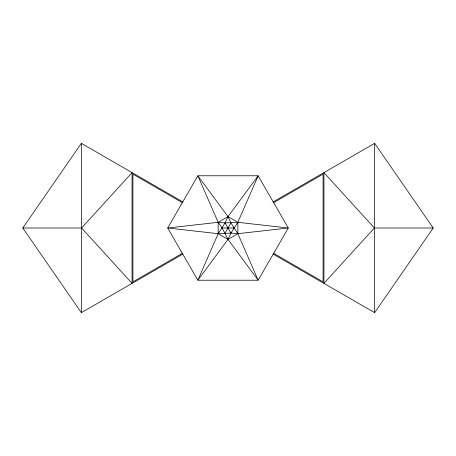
<?xml version="1.0" encoding="UTF-8"?>
<svg xmlns="http://www.w3.org/2000/svg" width="456" height="456" viewBox="0 0 456 456"><rect width="100%" height="100%" fill="white"/><g stroke="black" fill="none" stroke-linecap="round" stroke-linejoin="round"><path stroke-width="0.68" d="M182.776 254.112L81.356 312.668L81.356 143.332L182.776 201.888M273.224 254.112L374.644 312.668L374.644 143.332L273.224 201.888M225.07 222.927L228 216.64L258.153 175.777L288.3 228L258.153 280.223L197.847 280.223L167.7 228L197.847 175.777L258.153 175.777L237.838 222.317L230.93 233.073L228 239.36L197.847 280.223L218.162 233.683L225.07 222.927L237.838 222.317L288.3 228L237.838 233.683L230.93 233.073L218.162 233.683L167.7 228L218.162 222.317L225.07 222.927L230.93 233.073M225.07 233.073L230.93 222.927L228 216.64L197.847 175.777L218.162 222.317L222.146 228L228 239.36L258.153 280.223L237.838 233.683L230.93 222.927M81.356 312.668L22.8 228L81.356 143.332M374.644 312.668L433.2 228L374.644 143.332M81.613 228L132.063 172.613L132.063 283.387L81.613 228L22.8 228M374.387 228L323.937 283.387L323.937 172.613L374.387 228L433.2 228M182.337 253.354L132.935 281.876L132.935 174.124L182.337 202.646M273.663 202.646L323.065 174.124L323.065 281.876L273.663 253.354M222.146 228L233.854 228M228 216.64L218.162 222.317L218.162 233.683L228 239.36L237.838 233.683L237.838 222.317L228 216.64"/></g></svg>
